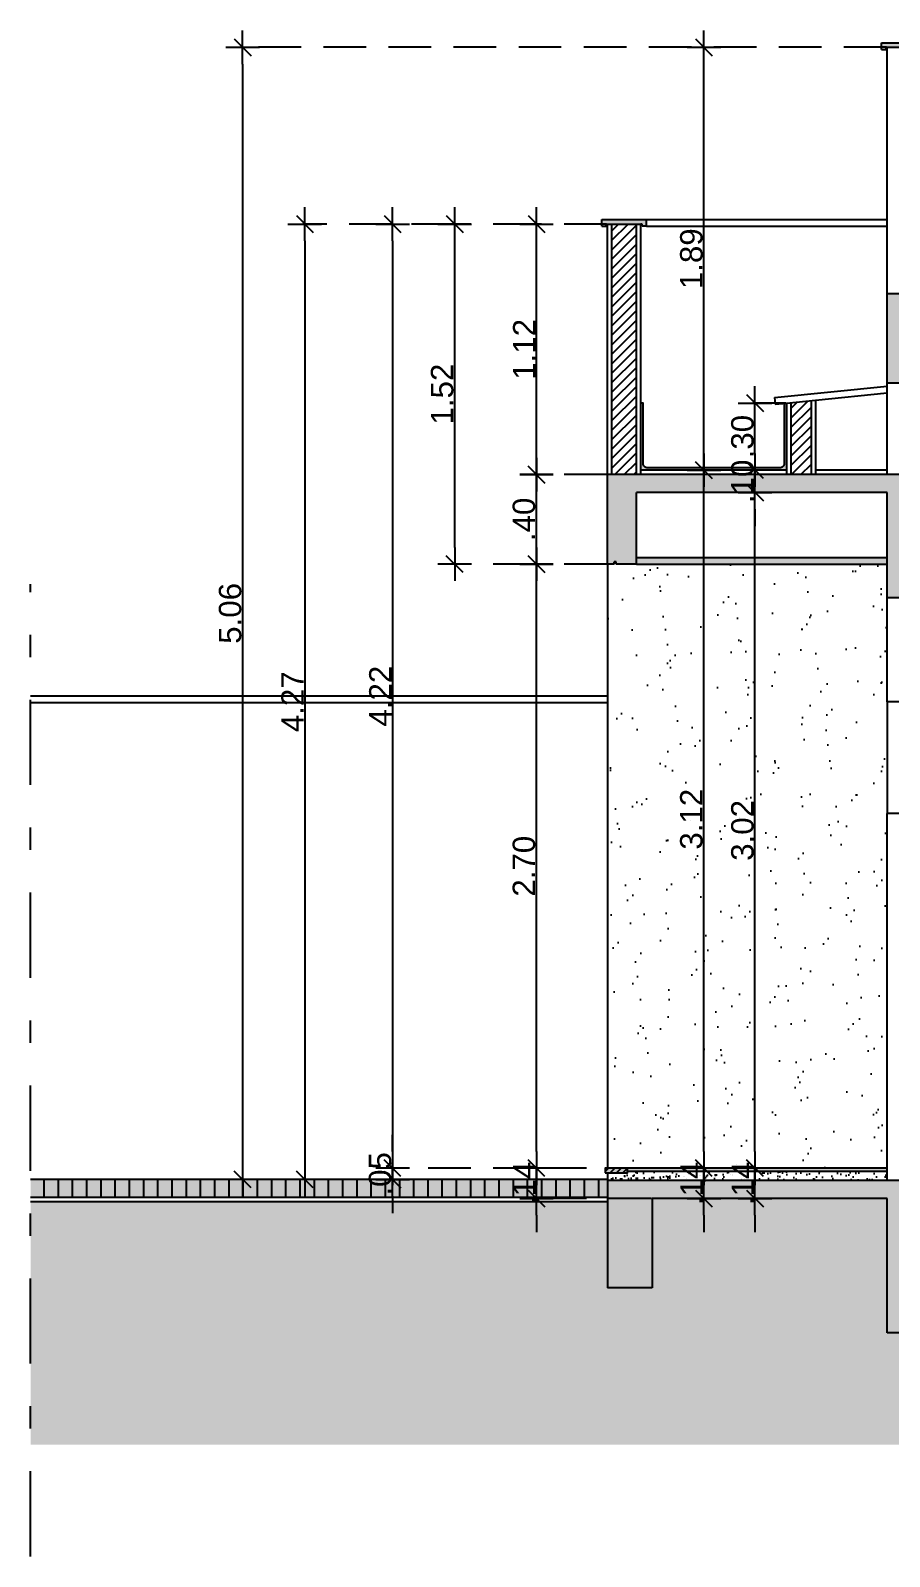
# Model space of a CAD drawing. Header units: millimetres. Extents: x 1999 to 2304, y 1614 to 1800.
# Drawn here: x 2084.84 to 2088.67, y 1614.48 to 1621.3 of the extents above; entities that cross this region are included whole.
import ezdxf

# ---------------------------------------------------------------- set-up
doc = ezdxf.new("R2010")
doc.units = ezdxf.units.MM
doc.header["$LTSCALE"] = 0.03
doc.header["$PDMODE"] = 34
doc.linetypes.add('DASHDOT', pattern=[25.4, 12.7, -6.35, 0, -6.35])
doc.linetypes.add('HIDDEN', pattern=[9.525, 6.35, -3.175])
for name, color, linetype in [('COTA', 250, 'Continuous'), ('PL09', 9, 'Continuous'), ('PL1', 1, 'Continuous'), ('PL2', 2, 'Continuous'), ('PL250', 250, 'Continuous'), ('PL251', 251, 'Continuous'), ('PL3', 3, 'Continuous'), ('PL4', 4, 'Continuous'), ('PL5', 5, 'Continuous'), ('PL6', 6, 'Continuous')]:
    doc.layers.add(name, color=color, linetype=linetype)
doc.styles.get("Standard").update_dxf_attribs({"font": 'arial.ttf'})
doc.dimstyles.new('TICK01', dxfattribs={"dimscale": 0, "dimtxt": 2, "dimasz": 1.5, "dimexe": 0.18, "dimexo": 0.06, "dimgap": 0.09, "dimtad": 1, "dimzin": 4, "dimdsep": 46, "dimtxsty": 'Standard', "dimblk": 'TICK1', "dimcen": 0.09, "dimclrd": 256, "dimclre": 256, "dimclrt": 4, "dimaunit": 1, "dimadec": 0, "dimazin": 0, "dimtfac": 1, "dimtix": 1, "dimtmove": 2, "dimatfit": 3, "dimldrblk": 'TICK1', "dimfxl": 1, "dimtolj": 1, "dimtzin": 12, "dimarcsym": 0})

# ---------------------------------------------------------------- blocks, each defined once
blk = doc.blocks.new('TICK1')
for p, q in [((0, 1), (0, -1)), ((-1, 0), (1, 0)), ((0.5, 0.5), (-0.5, -0.5))]:
    blk.add_line(p, q)
blk = doc.blocks.new('*D425')
at = {"layer": 'COTA', "lineweight": -2, "transparency": 16777216}
for p, q in [((2087.096, 1616.2942), (2087.096, 1616.3692)), ((2087.096, 1616.0842), (2087.096, 1616.2192)), ((2087.096, 1616.0092), (2087.096, 1615.9342))]:
    blk.add_line(p, q, dxfattribs=at)
at = {"layer": 'COTA', "linetype": 'HIDDEN', "lineweight": -2, "transparency": 16777216}
for p, q in [((2087.6095, 1616.2192), (2087.087, 1616.2192)), ((2087.6095, 1616.0842), (2087.087, 1616.0842))]:
    blk.add_line(p, q, dxfattribs=at)
at = {"layer": 'DEFPOINTS', "color": 0, "transparency": 16777216}
for p in [(2087.096, 1616.2192), (2087.6125, 1616.2192), (2087.6125, 1616.0842)]:
    blk.add_point(p, dxfattribs=at)
at = {"layer": 'COTA', "lineweight": -2, "transparency": 16777216, "xscale": 0.07499999999999994, "yscale": 0.07499999999999994, "zscale": 0.07499999999999994}
for p, rotation in [((2087.096, 1616.2192), 270), ((2087.096, 1616.0842), 90)]:
    blk.add_blockref('TICK1', p, dxfattribs=dict(at, rotation=rotation))
at = {"layer": 'COTA', "color": 4, "transparency": 16777216, "insert": (2087.0413, 1616.1517), "char_height": 0.1, "attachment_point": 5, "rotation": 90}
blk.add_mtext('\\A1;.14', dxfattribs=at)
blk = doc.blocks.new('*D426')
at = {"layer": 'COTA', "linetype": 'HIDDEN', "lineweight": -2, "transparency": 16777216}
for p, q in [((2087.4095, 1618.9192), (2087.087, 1618.9192)), ((2087.6095, 1616.2192), (2087.087, 1616.2192))]:
    blk.add_line(p, q, dxfattribs=at)
at = {"layer": 'COTA', "lineweight": -2, "transparency": 16777216}
blk.add_line((2087.096, 1616.2942), (2087.096, 1618.8442), dxfattribs=at)
at = {"layer": 'DEFPOINTS', "color": 0, "transparency": 16777216}
for p in [(2087.096, 1618.9192), (2087.4125, 1618.9192), (2087.6125, 1616.2192)]:
    blk.add_point(p, dxfattribs=at)
at = {"layer": 'COTA', "lineweight": -2, "transparency": 16777216, "xscale": 0.07499999999999994, "yscale": 0.07499999999999994, "zscale": 0.07499999999999994}
for p, rotation in [((2087.096, 1618.9192), 90), ((2087.096, 1616.2192), 270)]:
    blk.add_blockref('TICK1', p, dxfattribs=dict(at, rotation=rotation))
at = {"layer": 'COTA', "color": 4, "transparency": 16777216, "insert": (2087.0404, 1617.5692), "char_height": 0.1, "attachment_point": 5, "rotation": 90}
blk.add_mtext('\\A1;2.70', dxfattribs=at)
blk = doc.blocks.new('*D427')
at = {"layer": 'COTA', "linetype": 'HIDDEN', "lineweight": -2, "transparency": 16777216}
for p, q in [((2087.4095, 1619.3192), (2087.087, 1619.3192)), ((2087.4095, 1618.9192), (2087.087, 1618.9192))]:
    blk.add_line(p, q, dxfattribs=at)
at = {"layer": 'COTA', "lineweight": -2, "transparency": 16777216}
blk.add_line((2087.096, 1618.9942), (2087.096, 1619.2442), dxfattribs=at)
at = {"layer": 'DEFPOINTS', "color": 0, "transparency": 16777216}
for p in [(2087.096, 1619.3192), (2087.4125, 1619.3192), (2087.4125, 1618.9192)]:
    blk.add_point(p, dxfattribs=at)
at = {"layer": 'COTA', "lineweight": -2, "transparency": 16777216, "xscale": 0.07499999999999994, "yscale": 0.07499999999999994, "zscale": 0.07499999999999994}
for p, rotation in [((2087.096, 1619.3192), 90), ((2087.096, 1618.9192), 270)]:
    blk.add_blockref('TICK1', p, dxfattribs=dict(at, rotation=rotation))
at = {"layer": 'COTA', "color": 4, "transparency": 16777216, "insert": (2087.0404, 1619.1192), "char_height": 0.1, "attachment_point": 5, "rotation": 90}
blk.add_mtext('\\A1;.40', dxfattribs=at)
blk = doc.blocks.new('*D428')
at = {"layer": 'COTA', "linetype": 'HIDDEN', "lineweight": -2, "transparency": 16777216}
for p, q in [((2087.4095, 1620.4392), (2087.087, 1620.4392)), ((2087.4095, 1619.3192), (2087.087, 1619.3192))]:
    blk.add_line(p, q, dxfattribs=at)
at = {"layer": 'COTA', "lineweight": -2, "transparency": 16777216}
blk.add_line((2087.096, 1619.3942), (2087.096, 1620.3642), dxfattribs=at)
at = {"layer": 'DEFPOINTS', "color": 0, "transparency": 16777216}
for p in [(2087.096, 1620.4392), (2087.4125, 1620.4392), (2087.4125, 1619.3192)]:
    blk.add_point(p, dxfattribs=at)
at = {"layer": 'COTA', "lineweight": -2, "transparency": 16777216, "xscale": 0.07499999999999994, "yscale": 0.07499999999999994, "zscale": 0.07499999999999994}
for p, rotation in [((2087.096, 1620.4392), 90), ((2087.096, 1619.3192), 270)]:
    blk.add_blockref('TICK1', p, dxfattribs=dict(at, rotation=rotation))
at = {"layer": 'COTA', "color": 4, "transparency": 16777216, "insert": (2087.0413, 1619.8792), "char_height": 0.1, "attachment_point": 5, "rotation": 90}
blk.add_mtext('\\A1;1.12', dxfattribs=at)
blk = doc.blocks.new('*D429')
at = {"layer": 'COTA', "linetype": 'HIDDEN', "lineweight": -2, "transparency": 16777216}
for p, q in [((2087.093, 1620.4392), (2086.7217, 1620.4392)), ((2087.093, 1618.9192), (2086.7217, 1618.9192))]:
    blk.add_line(p, q, dxfattribs=at)
at = {"layer": 'COTA', "lineweight": -2, "transparency": 16777216}
blk.add_line((2086.7307, 1618.9942), (2086.7307, 1620.3642), dxfattribs=at)
at = {"layer": 'DEFPOINTS', "color": 0, "transparency": 16777216}
for p in [(2086.7307, 1620.4392), (2087.096, 1620.4392), (2087.096, 1618.9192)]:
    blk.add_point(p, dxfattribs=at)
at = {"layer": 'COTA', "lineweight": -2, "transparency": 16777216, "xscale": 0.07499999999999994, "yscale": 0.07499999999999994, "zscale": 0.07499999999999994}
for p, rotation in [((2086.7307, 1620.4392), 90), ((2086.7307, 1618.9192), 270)]:
    blk.add_blockref('TICK1', p, dxfattribs=dict(at, rotation=rotation))
at = {"layer": 'COTA', "color": 4, "transparency": 16777216, "insert": (2086.6751, 1619.6792), "char_height": 0.1, "attachment_point": 5, "rotation": 90}
blk.add_mtext('\\A1;1.52', dxfattribs=at)
blk = doc.blocks.new('*D430')
at = {"layer": 'COTA', "linetype": 'HIDDEN', "lineweight": -2, "transparency": 16777216}
for p, q in [((2086.7277, 1620.4392), (2086.4444, 1620.4392)), ((2087.093, 1616.2192), (2086.4444, 1616.2192))]:
    blk.add_line(p, q, dxfattribs=at)
at = {"layer": 'COTA', "lineweight": -2, "transparency": 16777216}
blk.add_line((2086.4534, 1620.3642), (2086.4534, 1616.2942), dxfattribs=at)
at = {"layer": 'DEFPOINTS', "color": 0, "transparency": 16777216}
for p in [(2086.7307, 1620.4392), (2086.4534, 1616.2192), (2087.096, 1616.2192)]:
    blk.add_point(p, dxfattribs=at)
at = {"layer": 'COTA', "lineweight": -2, "transparency": 16777216, "xscale": 0.07499999999999994, "yscale": 0.07499999999999994, "zscale": 0.07499999999999994}
for p, rotation in [((2086.4534, 1620.4392), 90), ((2086.4534, 1616.2192), 270)]:
    blk.add_blockref('TICK1', p, dxfattribs=dict(at, rotation=rotation))
at = {"layer": 'COTA', "color": 4, "transparency": 16777216, "insert": (2086.3987, 1618.3292), "char_height": 0.1, "attachment_point": 5, "rotation": 90}
blk.add_mtext('\\A1;4.22', dxfattribs=at)
blk = doc.blocks.new('*D431')
at = {"layer": 'COTA', "lineweight": -2, "transparency": 16777216}
for p, q in [((2086.4534, 1616.2942), (2086.4534, 1616.3692)), ((2086.4534, 1616.2192), (2086.4534, 1616.1692)), ((2086.4534, 1616.0942), (2086.4534, 1616.0192))]:
    blk.add_line(p, q, dxfattribs=at)
at = {"layer": 'COTA', "linetype": 'HIDDEN', "lineweight": -2, "transparency": 16777216}
for p, q in [((2087.093, 1616.2192), (2086.4444, 1616.2192)), ((2086.4564, 1616.1692), (2086.4624, 1616.1692))]:
    blk.add_line(p, q, dxfattribs=at)
at = {"layer": 'DEFPOINTS', "color": 0, "transparency": 16777216}
for p in [(2087.096, 1616.2192), (2086.4534, 1616.1692), (2086.4534, 1616.1692)]:
    blk.add_point(p, dxfattribs=at)
at = {"layer": 'COTA', "lineweight": -2, "transparency": 16777216, "xscale": 0.07499999999999994, "yscale": 0.07499999999999994, "zscale": 0.07499999999999994}
for p, rotation in [((2086.4534, 1616.2192), 270), ((2086.4534, 1616.1692), 90)]:
    blk.add_blockref('TICK1', p, dxfattribs=dict(at, rotation=rotation))
at = {"layer": 'COTA', "color": 4, "transparency": 16777216, "insert": (2086.3978, 1616.1942), "char_height": 0.1, "attachment_point": 5, "rotation": 90}
blk.add_mtext('\\A1;.05', dxfattribs=at)
blk = doc.blocks.new('*D432')
at = {"layer": 'COTA', "linetype": 'HIDDEN', "lineweight": -2, "transparency": 16777216}
for p, q in [((2086.4504, 1620.4392), (2086.0522, 1620.4392)), ((2086.4504, 1616.1692), (2086.0522, 1616.1692))]:
    blk.add_line(p, q, dxfattribs=at)
at = {"layer": 'COTA', "lineweight": -2, "transparency": 16777216}
blk.add_line((2086.0612, 1620.3642), (2086.0612, 1616.2442), dxfattribs=at)
at = {"layer": 'DEFPOINTS', "color": 0, "transparency": 16777216}
for p in [(2086.4534, 1620.4392), (2086.0612, 1616.1692), (2086.4534, 1616.1692)]:
    blk.add_point(p, dxfattribs=at)
at = {"layer": 'COTA', "lineweight": -2, "transparency": 16777216, "xscale": 0.07499999999999994, "yscale": 0.07499999999999994, "zscale": 0.07499999999999994}
for p, rotation in [((2086.0612, 1620.4392), 90), ((2086.0612, 1616.1692), 270)]:
    blk.add_blockref('TICK1', p, dxfattribs=dict(at, rotation=rotation))
at = {"layer": 'COTA', "color": 4, "transparency": 16777216, "insert": (2086.0065, 1618.3042), "char_height": 0.1, "attachment_point": 5, "rotation": 90}
blk.add_mtext('\\A1;4.27', dxfattribs=at)
blk = doc.blocks.new('*D433')
at = {"layer": 'COTA', "linetype": 'HIDDEN', "lineweight": -2, "transparency": 16777216}
for p, q in [((2088.6595, 1621.2292), (2085.7748, 1621.2292)), ((2086.0582, 1616.1692), (2085.7748, 1616.1692))]:
    blk.add_line(p, q, dxfattribs=at)
at = {"layer": 'COTA', "lineweight": -2, "transparency": 16777216}
blk.add_line((2085.7838, 1621.1542), (2085.7838, 1616.2442), dxfattribs=at)
at = {"layer": 'DEFPOINTS', "color": 0, "transparency": 16777216}
for p in [(2088.6625, 1621.2292), (2085.7838, 1616.1692), (2086.0612, 1616.1692)]:
    blk.add_point(p, dxfattribs=at)
at = {"layer": 'COTA', "lineweight": -2, "transparency": 16777216, "xscale": 0.07499999999999994, "yscale": 0.07499999999999994, "zscale": 0.07499999999999994}
for p, rotation in [((2085.7838, 1621.2292), 90), ((2085.7838, 1616.1692), 270)]:
    blk.add_blockref('TICK1', p, dxfattribs=dict(at, rotation=rotation))
at = {"layer": 'COTA', "color": 4, "transparency": 16777216, "insert": (2085.7282, 1618.6992), "char_height": 0.1, "attachment_point": 5, "rotation": 90}
blk.add_mtext('\\A1;5.06', dxfattribs=at)
blk = doc.blocks.new('*D434')
at = {"layer": 'COTA', "lineweight": -2, "transparency": 16777216}
for p, q in [((2088.0718, 1616.2942), (2088.0718, 1616.3692)), ((2088.0718, 1616.0842), (2088.0718, 1616.2192)), ((2088.0718, 1616.0092), (2088.0718, 1615.9342))]:
    blk.add_line(p, q, dxfattribs=at)
at = {"layer": 'COTA', "linetype": 'HIDDEN', "lineweight": -2, "transparency": 16777216}
for p, q in [((2088.6595, 1616.2192), (2088.0628, 1616.2192)), ((2088.6595, 1616.0842), (2088.0628, 1616.0842))]:
    blk.add_line(p, q, dxfattribs=at)
at = {"layer": 'DEFPOINTS', "color": 0, "transparency": 16777216}
for p in [(2088.0718, 1616.2192), (2088.6625, 1616.2192), (2088.6625, 1616.0842)]:
    blk.add_point(p, dxfattribs=at)
at = {"layer": 'COTA', "lineweight": -2, "transparency": 16777216, "xscale": 0.07499999999999994, "yscale": 0.07499999999999994, "zscale": 0.07499999999999994}
for p, rotation in [((2088.0718, 1616.2192), 270), ((2088.0718, 1616.0842), 90)]:
    blk.add_blockref('TICK1', p, dxfattribs=dict(at, rotation=rotation))
at = {"layer": 'COTA', "color": 4, "transparency": 16777216, "insert": (2088.0171, 1616.1517), "char_height": 0.1, "attachment_point": 5, "rotation": 90}
blk.add_mtext('\\A1;.14', dxfattribs=at)
blk = doc.blocks.new('*D435')
at = {"layer": 'COTA', "linetype": 'HIDDEN', "lineweight": -2, "transparency": 16777216}
for p, q in [((2088.0748, 1619.2392), (2088.0808, 1619.2392)), ((2088.6595, 1616.2192), (2088.0628, 1616.2192))]:
    blk.add_line(p, q, dxfattribs=at)
at = {"layer": 'COTA', "lineweight": -2, "transparency": 16777216}
blk.add_line((2088.0718, 1616.2942), (2088.0718, 1619.1642), dxfattribs=at)
at = {"layer": 'DEFPOINTS', "color": 0, "transparency": 16777216}
for p in [(2088.0718, 1619.2392), (2088.0718, 1619.2392), (2088.6625, 1616.2192)]:
    blk.add_point(p, dxfattribs=at)
at = {"layer": 'COTA', "lineweight": -2, "transparency": 16777216, "xscale": 0.07499999999999994, "yscale": 0.07499999999999994, "zscale": 0.07499999999999994}
for p, rotation in [((2088.0718, 1619.2392), 90), ((2088.0718, 1616.2192), 270)]:
    blk.add_blockref('TICK1', p, dxfattribs=dict(at, rotation=rotation))
at = {"layer": 'COTA', "color": 4, "transparency": 16777216, "insert": (2088.0162, 1617.7292), "char_height": 0.1, "attachment_point": 5, "rotation": 90}
blk.add_mtext('\\A1;3.02', dxfattribs=at)
blk = doc.blocks.new('*D436')
at = {"layer": 'COTA', "lineweight": -2, "transparency": 16777216}
for p, q in [((2088.0718, 1619.4142), (2088.0718, 1619.4892)), ((2088.0718, 1619.2392), (2088.0718, 1619.3392)), ((2088.0718, 1619.1642), (2088.0718, 1619.0892))]:
    blk.add_line(p, q, dxfattribs=at)
at = {"layer": 'COTA', "linetype": 'HIDDEN', "lineweight": -2, "transparency": 16777216}
for p, q in [((2088.0748, 1619.3392), (2088.0808, 1619.3392)), ((2088.0748, 1619.2392), (2088.0808, 1619.2392))]:
    blk.add_line(p, q, dxfattribs=at)
at = {"layer": 'DEFPOINTS', "color": 0, "transparency": 16777216}
for p in [(2088.0718, 1619.3392), (2088.0718, 1619.3392), (2088.0718, 1619.2392)]:
    blk.add_point(p, dxfattribs=at)
at = {"layer": 'COTA', "lineweight": -2, "transparency": 16777216, "xscale": 0.07499999999999994, "yscale": 0.07499999999999994, "zscale": 0.07499999999999994}
for p, rotation in [((2088.0718, 1619.3392), 270), ((2088.0718, 1619.2392), 90)]:
    blk.add_blockref('TICK1', p, dxfattribs=dict(at, rotation=rotation))
at = {"layer": 'COTA', "color": 4, "transparency": 16777216, "insert": (2088.0162, 1619.2892), "char_height": 0.1, "attachment_point": 5, "rotation": 90}
blk.add_mtext('\\A1;.10', dxfattribs=at)
blk = doc.blocks.new('*D437')
at = {"layer": 'COTA', "linetype": 'HIDDEN', "lineweight": -2, "transparency": 16777216}
for p, q in [((2088.2095, 1619.6392), (2088.0628, 1619.6392)), ((2088.0748, 1619.3392), (2088.0808, 1619.3392))]:
    blk.add_line(p, q, dxfattribs=at)
at = {"layer": 'COTA', "lineweight": -2, "transparency": 16777216}
blk.add_line((2088.0718, 1619.4142), (2088.0718, 1619.5642), dxfattribs=at)
at = {"layer": 'DEFPOINTS', "color": 0, "transparency": 16777216}
for p in [(2088.0718, 1619.6392), (2088.2125, 1619.6392), (2088.0718, 1619.3392)]:
    blk.add_point(p, dxfattribs=at)
at = {"layer": 'COTA', "lineweight": -2, "transparency": 16777216, "xscale": 0.07499999999999994, "yscale": 0.07499999999999994, "zscale": 0.07499999999999994}
for p, rotation in [((2088.0718, 1619.6392), 90), ((2088.0718, 1619.3392), 270)]:
    blk.add_blockref('TICK1', p, dxfattribs=dict(at, rotation=rotation))
at = {"layer": 'COTA', "color": 4, "transparency": 16777216, "insert": (2088.0162, 1619.4892), "char_height": 0.1, "attachment_point": 5, "rotation": 90}
blk.add_mtext('\\A1;.30', dxfattribs=at)
blk = doc.blocks.new('*D438')
at = {"layer": 'COTA', "lineweight": -2, "transparency": 16777216}
for p, q in [((2087.8437, 1616.2942), (2087.8437, 1616.3692)), ((2087.8437, 1616.0842), (2087.8437, 1616.2192)), ((2087.8437, 1616.0092), (2087.8437, 1615.9342))]:
    blk.add_line(p, q, dxfattribs=at)
at = {"layer": 'COTA', "linetype": 'HIDDEN', "lineweight": -2, "transparency": 16777216}
for p, q in [((2088.0795, 1616.2192), (2087.8347, 1616.2192)), ((2088.0688, 1616.0842), (2087.8347, 1616.0842))]:
    blk.add_line(p, q, dxfattribs=at)
at = {"layer": 'DEFPOINTS', "color": 0, "transparency": 16777216}
for p in [(2087.8437, 1616.2192), (2088.0825, 1616.2192), (2088.0718, 1616.0842)]:
    blk.add_point(p, dxfattribs=at)
at = {"layer": 'COTA', "lineweight": -2, "transparency": 16777216, "xscale": 0.07499999999999994, "yscale": 0.07499999999999994, "zscale": 0.07499999999999994}
for p, rotation in [((2087.8437, 1616.2192), 270), ((2087.8437, 1616.0842), 90)]:
    blk.add_blockref('TICK1', p, dxfattribs=dict(at, rotation=rotation))
at = {"layer": 'COTA', "color": 4, "transparency": 16777216, "insert": (2087.789, 1616.1517), "char_height": 0.1, "attachment_point": 5, "rotation": 90}
blk.add_mtext('\\A1;.14', dxfattribs=at)
blk = doc.blocks.new('*D439')
at = {"layer": 'COTA', "linetype": 'HIDDEN', "lineweight": -2, "transparency": 16777216}
for p, q in [((2087.8467, 1619.3392), (2087.8527, 1619.3392)), ((2088.0795, 1616.2192), (2087.8347, 1616.2192))]:
    blk.add_line(p, q, dxfattribs=at)
at = {"layer": 'COTA', "lineweight": -2, "transparency": 16777216}
blk.add_line((2087.8437, 1616.2942), (2087.8437, 1619.2642), dxfattribs=at)
at = {"layer": 'DEFPOINTS', "color": 0, "transparency": 16777216}
for p in [(2087.8437, 1619.3392), (2087.8437, 1619.3392), (2088.0825, 1616.2192)]:
    blk.add_point(p, dxfattribs=at)
at = {"layer": 'COTA', "lineweight": -2, "transparency": 16777216, "xscale": 0.07499999999999994, "yscale": 0.07499999999999994, "zscale": 0.07499999999999994}
for p, rotation in [((2087.8437, 1619.3392), 90), ((2087.8437, 1616.2192), 270)]:
    blk.add_blockref('TICK1', p, dxfattribs=dict(at, rotation=rotation))
at = {"layer": 'COTA', "color": 4, "transparency": 16777216, "insert": (2087.7881, 1617.7792), "char_height": 0.1, "attachment_point": 5, "rotation": 90}
blk.add_mtext('\\A1;3.12', dxfattribs=at)
blk = doc.blocks.new('*D440')
at = {"layer": 'COTA', "linetype": 'HIDDEN', "lineweight": -2, "transparency": 16777216}
for p, q in [((2088.6595, 1621.2292), (2087.8347, 1621.2292)), ((2087.8467, 1619.3392), (2087.8527, 1619.3392))]:
    blk.add_line(p, q, dxfattribs=at)
at = {"layer": 'COTA', "lineweight": -2, "transparency": 16777216}
blk.add_line((2087.8437, 1619.4142), (2087.8437, 1621.1542), dxfattribs=at)
at = {"layer": 'DEFPOINTS', "color": 0, "transparency": 16777216}
for p in [(2087.8437, 1621.2292), (2088.6625, 1621.2292), (2087.8437, 1619.3392)]:
    blk.add_point(p, dxfattribs=at)
at = {"layer": 'COTA', "lineweight": -2, "transparency": 16777216, "xscale": 0.07499999999999994, "yscale": 0.07499999999999994, "zscale": 0.07499999999999994}
for p, rotation in [((2087.8437, 1621.2292), 90), ((2087.8437, 1619.3392), 270)]:
    blk.add_blockref('TICK1', p, dxfattribs=dict(at, rotation=rotation))
at = {"layer": 'COTA', "color": 4, "transparency": 16777216, "insert": (2087.7881, 1620.2842), "char_height": 0.1, "attachment_point": 5, "rotation": 90}
blk.add_mtext('\\A1;1.89', dxfattribs=at)

msp = doc.modelspace()

# ---------------------------------------------------------------- hatches: boundary and pattern name
at = {"layer": 'PL09'}
h = msp.add_hatch(color=256, dxfattribs=at)
h.dxf.hatch_style = 1
h.paths.add_polyline_path([(2088.8375, 1621.2492), (2088.6375, 1621.2492), (2088.6375, 1621.2192), (2088.6575, 1621.2192), (2088.6575, 1621.2292), (2088.6625, 1621.2292), (2088.8125, 1621.2292), (2088.8175, 1621.2292), (2088.8175, 1621.2192), (2088.8375, 1621.2192)])
h = msp.add_hatch(color=256, dxfattribs=at)
h.dxf.hatch_style = 1
h.paths.add_polyline_path([(2087.5875, 1620.4592), (2087.3875, 1620.4592), (2087.3875, 1620.4292), (2087.4075, 1620.4292), (2087.4075, 1620.4392), (2087.4125, 1620.4392), (2087.5625, 1620.4392), (2087.5675, 1620.4392), (2087.5675, 1620.4292), (2087.5875, 1620.4292)])
h = msp.add_hatch(color=256, dxfattribs=at)
h.dxf.hatch_style = 1
h.paths.add_polyline_path([(2088.6625, 1618.9492), (2087.5425, 1618.9492), (2087.5425, 1618.9192), (2088.6625, 1618.9192)])
h = msp.add_hatch(color=256, dxfattribs=at)
h.dxf.hatch_style = 1
h.paths.add_polyline_path([(2087.5025, 1616.2192), (2087.4025, 1616.2192), (2087.4025, 1616.1992), (2087.5025, 1616.1992)])
h = msp.add_hatch(color=256, dxfattribs=at)
h.dxf.hatch_style = 1
h.paths.add_polyline_path([(2088.6625, 1616.2192), (2087.5025, 1616.2192), (2087.5025, 1616.2042), (2088.6625, 1616.2042)])
h = msp.add_hatch(color=256, dxfattribs=at)
h.dxf.hatch_style = 1
h.paths.add_polyline_path([(2087.4125, 1616.1692), (2084.8365, 1616.1692), (2084.8365, 1616.0892), (2087.4125, 1616.0892)])
at = {"layer": 'PL2'}
h = msp.add_hatch(dxfattribs=at)
h.set_pattern_fill('_USER', color=251, scale=0.03, angle=45, pattern_type=0)
h.set_pattern_definition([(45, (-38.165234, -22.75789), (-0.02121320344, 0.02121320344), [])])
h.paths.add_polyline_path([(2087.5425, 1620.4392), (2087.4325, 1620.4392), (2087.4325, 1619.3192), (2087.5425, 1619.3192)])
h = msp.add_hatch(color=251, dxfattribs=at)
h.dxf.hatch_style = 1
h.paths.add_polyline_path([(2087.5725, 1619.6392), (2087.5625, 1619.6392), (2087.5625, 1619.3392), (2088.2125, 1619.3392), (2088.2125, 1619.6392), (2088.2025, 1619.6382), (2088.2025, 1619.3692, -0.414214), (2088.1825, 1619.3492), (2087.5925, 1619.3492, -0.414214), (2087.5725, 1619.3692)])
h = msp.add_hatch(dxfattribs=at)
h.set_pattern_fill('_USER', color=251, scale=0.03, angle=45, pattern_type=0)
h.set_pattern_definition([(45, (-38.165234, -21.25554), (-0.02121320344, 0.02121320344), [])])
h.paths.add_polyline_path([(2088.3225, 1619.6502), (2088.2325, 1619.6412), (2088.2325, 1619.3192), (2088.3225, 1619.3192)])
at = {"layer": 'PL251'}
h = msp.add_hatch(dxfattribs=at)
h.set_pattern_fill('AR-CONC', color=256, scale=0.0008)
h.set_pattern_definition([(50, (-38.16523, -21.25554), (0.145747735, -0.0127512684), [0.01524, -0.16764]), (355, (-38.16523, -21.25554), (-0.028194737, 0.152845476), [0.012192, -0.134112467]), (100.451445, (-38.15309, -21.2566), (0.117552998, 0.1400942015), [0.012952007, -0.142472196]), (46.1842, (-38.16523, -21.2149), (0.216863233, -0.033633862), [0.02286, -0.25146]), (96.635558, (-38.14716, -21.2177), (0.189923307, 0.1979409), [0.019428019, -0.213708487]), (351.184151, (-38.16523, -21.2149), (0.189923307, 0.1979409), [0.018287974, -0.201167786]), (21, (-38.14491, -21.22506), (0.121291513, -0.0818121585), [0.01524, -0.16764]), (326, (-38.14491, -21.22506), (0.049441623, 0.147350373), [0.012192, -0.134112]), (71.451445, (-38.1348, -21.23188), (0.1707331354, 0.065538215), [0.012952007, -0.14247195]), (37.5, (-38.165234, -21.25554), (0.0024708826, 0.0676440311), [0, -0.1324864, 0, -0.136144, 0, -0.13462]), (7.5, (-38.165234, -21.25554), (0.05345573, 0.0801444599), [0, -0.0776224, 0, -0.1294384, 0, -0.051308]), (327.5, (-38.21055, -21.25554), (0.1084724761, -0.0045829952), [0, -0.0508, 0, -0.158496, 0, -0.210312]), (317.5, (-38.23087, -21.25554), (0.118503345, 0.0203411928), [0, -0.06604, 0, -0.1052576, 0, -0.149352])])
h.paths.add_polyline_path([(2088.8125, 1620.0492), (2092.6425, 1620.0492), (2092.6425, 1619.7292), (2092.7925, 1619.7292), (2092.7925, 1620.1292), (2088.6625, 1620.1292), (2088.6625, 1619.7292), (2088.8125, 1619.7292)])
h = msp.add_hatch(dxfattribs=at)
h.set_pattern_fill('AR-CONC', color=256, scale=0.0008)
h.set_pattern_definition([(50, (-6.475, -22.75789), (0.145747735, -0.0127512684), [0.01524, -0.16764]), (355, (-6.475, -22.75789), (-0.028194737, 0.152845476), [0.012192, -0.134112467]), (100.451445, (-6.46285, -22.75895), (0.117552998, 0.1400942015), [0.012952007, -0.142472196]), (46.1842, (-6.475, -22.71725), (0.216863233, -0.033633862), [0.02286, -0.25146]), (96.635558, (-6.45692, -22.72005), (0.189923307, 0.1979409), [0.019428019, -0.213708487]), (351.184151, (-6.475, -22.71725), (0.189923307, 0.1979409), [0.018287974, -0.201167786]), (21, (-6.45467, -22.72741), (0.121291513, -0.0818121585), [0.01524, -0.16764]), (326, (-6.45467, -22.72741), (0.049441623, 0.147350373), [0.012192, -0.134112]), (71.451445, (-6.44457, -22.73423), (0.1707331354, 0.065538215), [0.012952007, -0.14247195]), (37.5, (-6.474995, -22.75789), (0.0024708826, 0.0676440311), [0, -0.1324864, 0, -0.136144, 0, -0.13462]), (7.5, (-6.474995, -22.75789), (0.05345573, 0.0801444599), [0, -0.0776224, 0, -0.1294384, 0, -0.051308]), (327.5, (-6.52031, -22.75789), (0.1084724761, -0.0045829952), [0, -0.0508, 0, -0.158496, 0, -0.210312]), (317.5, (-6.54063, -22.75789), (0.118503345, 0.0203411928), [0, -0.06604, 0, -0.1052576, 0, -0.149352])])
h.paths.add_polyline_path([(2087.4525, 1618.9292), (2087.4525, 1618.9192), (2087.5425, 1618.9192), (2087.5425, 1619.2392), (2088.6625, 1619.2392), (2088.6625, 1618.7692), (2088.8125, 1618.7692), (2088.8125, 1619.2392), (2092.6425, 1619.2392), (2092.6425, 1618.7692), (2092.7925, 1618.7692), (2092.7925, 1619.2392), (2095.0725, 1619.2392), (2095.0725, 1618.8692), (2095.2225, 1618.8692), (2095.2225, 1619.2392), (2097.5725, 1619.2392), (2097.5725, 1618.7692), (2097.7025, 1618.7692), (2097.7025, 1619.2392), (2101.4965, 1619.2392), (2101.4965, 1618.7692), (2101.6265, 1618.7692), (2101.6265, 1619.2392), (2105.0045, 1619.2392), (2105.0045, 1618.8192), (2105.1545, 1618.8192), (2105.1545, 1619.2392), (2106.3488, 1619.2392), (2106.3488, 1619.0192), (2106.5488, 1619.0192), (2106.5488, 1619.3192), (2087.4125, 1619.3192), (2087.4125, 1618.9192), (2087.4425, 1618.9192), (2087.4425, 1618.9292)])
h = msp.add_hatch(dxfattribs=at)
h.set_pattern_fill('AR-SAND', color=256, scale=0.005, angle=270)
h.paths.add_polyline_path([(2088.6625, 1618.9192), (2087.4125, 1618.9192), (2087.4125, 1616.2192), (2088.6625, 1616.2192)])
h = msp.add_hatch(dxfattribs=at)
h.set_pattern_fill('AR-SAND', color=256, scale=0.001, angle=45)
h.set_pattern_definition([(82.5, (-6.474995, -22.75789), (-0.0357381349, 0.0334753489), [0, -0.038608, 0, -0.04318, 0, -0.041275]), (52.5, (-6.474995, -22.75789), (-0.0189010928, 0.0824732851), [0, -0.020828, 0, -0.034798, 0, -0.013335]), (12.5, (-6.497086, -22.77998), (0.0558299826, 0.0560332312), [0, -0.0127, 0, -0.04572, 0, -0.05969]), (2.5, (-6.497086, -22.77998), (0.038228111, 0.0697550782), [0, -0.00635, 0, -0.029972, 0, -0.03429])])
h.paths.add_polyline_path([(2088.6625, 1616.2042), (2087.5025, 1616.2042), (2087.5025, 1616.1992), (2087.4125, 1616.1992), (2087.4125, 1616.1642), (2088.6625, 1616.1642)])
h = msp.add_hatch(dxfattribs=at)
h.set_pattern_fill('ANSI31', color=256, scale=0.02, angle=45)
h.set_pattern_definition([(90, (-6.474995, -24.862076), (-0.0635, 7e-18), [])])
h.paths.add_polyline_path([(2087.4125, 1616.1692), (2084.8365, 1616.1692), (2084.8365, 1616.0892), (2087.4125, 1616.0892)])
h = msp.add_hatch(dxfattribs=at)
h.set_pattern_fill('AR-CONC', color=256, scale=0.0008)
h.set_pattern_definition([(50, (-6.475, -24.86208), (0.145747735, -0.0127512684), [0.01524, -0.16764]), (355, (-6.475, -24.86208), (-0.028194737, 0.152845476), [0.012192, -0.134112467]), (100.451445, (-6.46285, -24.86314), (0.117552998, 0.1400942015), [0.012952007, -0.142472196]), (46.1842, (-6.475, -24.82144), (0.216863233, -0.033633862), [0.02286, -0.25146]), (96.635558, (-6.45692, -24.82424), (0.189923307, 0.1979409), [0.019428019, -0.213708487]), (351.184151, (-6.475, -24.82144), (0.189923307, 0.1979409), [0.018287974, -0.201167786]), (21, (-6.45467, -24.8316), (0.121291513, -0.0818121585), [0.01524, -0.16764]), (326, (-6.45467, -24.8316), (0.049441623, 0.147350373), [0.012192, -0.134112]), (71.451445, (-6.44457, -24.83841), (0.1707331354, 0.065538215), [0.012952007, -0.14247195]), (37.5, (-6.474995, -24.862076), (0.0024708826, 0.0676440311), [0, -0.1324864, 0, -0.136144, 0, -0.13462]), (7.5, (-6.474995, -24.862076), (0.05345573, 0.0801444599), [0, -0.0776224, 0, -0.1294384, 0, -0.051308]), (327.5, (-6.52031, -24.862076), (0.1084724761, -0.0045829952), [0, -0.0508, 0, -0.158496, 0, -0.210312]), (317.5, (-6.54063, -24.86208), (0.118503345, 0.0203411928), [0, -0.06604, 0, -0.1052576, 0, -0.149352])])
h.paths.add_polyline_path([(2097.7275, 1616.0842), (2101.4515, 1616.0842), (2101.4515, 1615.4842), (2101.6515, 1615.4842), (2101.6515, 1616.0842), (2104.7765, 1616.0842), (2104.7765, 1615.4842), (2105.1545, 1615.4842), (2105.1545, 1615.919), (2106.2545, 1615.8835), (2106.2545, 1616.0351), (2105.1545, 1616.0698), (2105.1545, 1616.1642), (2087.4125, 1616.1642), (2087.4125, 1616.0692), (2087.4125, 1615.6842), (2087.6125, 1615.6842), (2087.6125, 1616.0842), (2088.6625, 1616.0842), (2088.6625, 1615.4842), (2088.8625, 1615.4842), (2088.8625, 1616.0842), (2091.3675, 1616.0842), (2091.3675, 1615.4842), (2091.5675, 1615.4842), (2091.5675, 1616.0842), (2092.6175, 1616.0842), (2092.6175, 1615.4842), (2092.8175, 1615.4842), (2092.8175, 1616.0842), (2095.0475, 1616.0842), (2095.0475, 1615.4842), (2095.2475, 1615.4842), (2095.2475, 1616.0842), (2097.5275, 1616.0842), (2097.5275, 1615.4842), (2097.7275, 1615.4842)])
h = msp.add_hatch(dxfattribs=at)
h.set_pattern_fill('EARTH', color=256, scale=0.03, angle=45)
h.set_pattern_definition([(45, (-6.475, -24.86208), (0, 0.269407684), [0.1905, -0.1905]), (45, (-6.5255, -24.81156), (0, 0.269407684), [0.1905, -0.1905]), (45, (-6.57602, -24.76105), (0, 0.269407684), [0.1905, -0.1905]), (135, (-6.57602, -24.72737), (-0.269407684, 0), [0.1905, -0.1905]), (135, (-6.5255, -24.67686), (-0.269407684, 0), [0.1905, -0.1905]), (135, (-6.475, -24.62634), (-0.269407684, 0), [0.1905, -0.1905])])
h.paths.add_polyline_path([(2111.4725, 1615.7345), (2110.3725, 1615.7345), (2110.3725, 1615.8845), (2106.3545, 1615.8845), (2106.3545, 1615.8835), (2106.2545, 1615.8835), (2105.1545, 1615.919), (2105.1545, 1615.4842), (2104.7765, 1615.4842), (2104.7765, 1616.0842), (2101.6515, 1616.0842), (2101.6515, 1615.4842), (2101.4515, 1615.4842), (2101.4515, 1616.0842), (2097.7275, 1616.0842), (2097.7275, 1615.4842), (2097.5275, 1615.4842), (2097.5275, 1616.0842), (2095.2475, 1616.0842), (2095.2475, 1615.4842), (2095.0475, 1615.4842), (2095.0475, 1616.0842), (2092.8175, 1616.0842), (2092.8175, 1615.4842), (2092.6175, 1615.4842), (2092.6175, 1616.0842), (2091.5675, 1616.0842), (2091.5675, 1615.4842), (2091.3675, 1615.4842), (2091.3675, 1616.0842), (2088.8625, 1616.0842), (2088.8625, 1615.4842), (2088.6625, 1615.4842), (2088.6625, 1616.0842), (2087.6125, 1616.0842), (2087.6125, 1615.6842), (2087.4125, 1615.6842), (2087.4125, 1616.0692), (2084.8365, 1616.0692), (2084.8365, 1614.9842), (2111.4725, 1614.9842)])
at = {"layer": 'PL6'}
h = msp.add_hatch(dxfattribs=at)
h.set_pattern_fill('_USER', color=256, scale=0.02, angle=45, pattern_type=0)
h.set_pattern_definition([(45, (-6.474995, -24.842076), (-0.01414213562, 0.01414213562), [])])
h.paths.add_polyline_path([(2087.5025, 1616.2192), (2087.4025, 1616.2192), (2087.4025, 1616.1992), (2087.5025, 1616.1992)])

# ---------------------------------------------------------------- linework, layer by layer
at = {"color": 5, "linetype": 'DASHDOT'}
msp.add_line((2084.8365, 1614.4842), (2084.8365, 1618.8292), dxfattribs=at)
at = {"layer": 'PL1'}
for p, q in [((2087.4125, 1616.0692), (2084.8365, 1616.0692)), ((2087.4125, 1616.0692), (2087.4125, 1615.6842)), ((2088.6625, 1616.0842), (2087.6125, 1616.0842)), ((2087.6125, 1616.0842), (2087.6125, 1615.6842)), ((2088.6625, 1615.4842), (2088.6625, 1616.0842)), ((2087.6125, 1615.6842), (2087.4125, 1615.6842)), ((2088.8625, 1615.4842), (2088.6625, 1615.4842))]:
    msp.add_line(p, q, dxfattribs=at)
at = {"layer": 'PL2'}
for p, q in [((2088.6625, 1619.3192), (2088.6625, 1621.2292)), ((2088.6625, 1621.2292), (2088.8125, 1621.2292)), ((2087.4125, 1618.9192), (2087.4125, 1620.4392)), ((2087.4125, 1620.4392), (2087.5625, 1620.4392)), ((2087.5625, 1619.3192), (2087.5625, 1620.4392)), ((2088.6625, 1620.1292), (2092.7925, 1620.1292)), ((2088.6625, 1619.7292), (2088.8125, 1619.7292)), ((2088.2125, 1619.6392), (2088.3425, 1619.6522)), ((2088.2125, 1619.6392), (2088.2125, 1619.3192)), ((2088.3425, 1619.6522), (2088.3425, 1619.3192)), ((2106.5488, 1619.3192), (2087.4125, 1619.3192)), ((2088.2125, 1619.3392), (2087.5625, 1619.3392)), ((2088.6625, 1619.3392), (2088.3425, 1619.3392)), ((2087.5425, 1618.9192), (2087.5425, 1619.2392)), ((2088.6625, 1619.2392), (2087.5425, 1619.2392)), ((2088.6625, 1618.3042), (2088.6625, 1619.2392)), ((2087.4425, 1618.9192), (2087.4125, 1618.9192)), ((2087.4425, 1618.9192), (2087.4425, 1618.9292)), ((2087.4525, 1618.9292), (2087.4425, 1618.9292)), ((2087.4525, 1618.9192), (2087.4525, 1618.9292)), ((2087.5425, 1618.9192), (2087.4525, 1618.9192)), ((2088.8125, 1618.7692), (2088.6625, 1618.7692)), ((2088.8125, 1618.3042), (2088.6625, 1618.3042)), ((2088.6625, 1616.1642), (2088.6625, 1617.8042)), ((2088.8125, 1617.8042), (2088.6625, 1617.8042)), ((2088.6625, 1616.2042), (2087.5025, 1616.2042)), ((2087.4125, 1616.1992), (2087.4125, 1616.0692)), ((2105.1545, 1616.1642), (2087.4125, 1616.1642)), ((2087.4125, 1616.0892), (2084.8365, 1616.0892))]:
    msp.add_line(p, q, dxfattribs=at)
at = {"layer": 'PL2', "color": 6}
for p, q in [((2087.4325, 1619.3192), (2087.4325, 1620.4392)), ((2087.5425, 1619.3192), (2087.5425, 1620.4392)), ((2088.2325, 1619.6412), (2088.2325, 1619.3192)), ((2088.3225, 1619.6502), (2088.3225, 1619.3192))]:
    msp.add_line(p, q, dxfattribs=at)
at = {"layer": 'PL250'}
for p, q in [((2087.4125, 1618.3292), (2084.8365, 1618.3292)), ((2087.4125, 1618.2992), (2084.8365, 1618.2992))]:
    msp.add_line(p, q, dxfattribs=at)
at = {"layer": 'PL3'}
for p, q in [((2088.6375, 1621.2492), (2088.8375, 1621.2492)), ((2088.6375, 1621.2192), (2088.6375, 1621.2492)), ((2088.6375, 1621.2192), (2088.6575, 1621.2192)), ((2088.6575, 1621.2292), (2088.6625, 1621.2292)), ((2088.6575, 1621.2192), (2088.6575, 1621.2292)), ((2087.3875, 1620.4592), (2087.5875, 1620.4592)), ((2087.3875, 1620.4292), (2087.3875, 1620.4592)), ((2087.4075, 1620.4392), (2087.4125, 1620.4392)), ((2087.4075, 1620.4292), (2087.4075, 1620.4392)), ((2087.5675, 1620.4392), (2087.5625, 1620.4392)), ((2087.5675, 1620.4292), (2087.5675, 1620.4392)), ((2087.5875, 1620.4292), (2087.5875, 1620.4592)), ((2087.3875, 1620.4292), (2087.4075, 1620.4292)), ((2087.5875, 1620.4292), (2087.5675, 1620.4292)), ((2088.1595, 1619.664), (2088.6625, 1619.7143)), ((2088.3425, 1619.6522), (2088.6625, 1619.6842)), ((2088.1595, 1619.664), (2088.1625, 1619.6342)), ((2088.1625, 1619.6342), (2088.2125, 1619.6392)), ((2087.5425, 1618.9492), (2088.6625, 1618.9492)), ((2087.5425, 1618.9192), (2088.6625, 1618.9192)), ((2088.6625, 1616.2192), (2087.5025, 1616.2192)), ((2087.4125, 1616.1692), (2084.8365, 1616.1692))]:
    msp.add_line(p, q, dxfattribs=at)
msp.add_lwpolyline([(2088.2025, 1619.6382), (2088.2025, 1619.3692, -0.414214), (2088.1825, 1619.3492), (2087.5925, 1619.3492, -0.414214), (2087.5725, 1619.3692), (2087.5725, 1619.6392), (2087.5625, 1619.6392)], format="xyb", dxfattribs=at)
msp.add_lwpolyline([(2087.4025, 1616.1992), (2087.5025, 1616.1992), (2087.5025, 1616.2192), (2087.4025, 1616.2192)], close=True, dxfattribs=at)
at = {"layer": 'PL4'}
msp.add_line((2088.6625, 1618.3042), (2088.6625, 1617.8042), dxfattribs=at)
at = {"layer": 'PL5'}
msp.add_line((2087.4125, 1618.9192), (2087.4125, 1616.2192), dxfattribs=at)
at = {"layer": 'PL6'}
for p, q in [((2087.5875, 1620.4592), (2088.6625, 1620.4592)), ((2087.5875, 1620.4292), (2088.6625, 1620.4292))]:
    msp.add_line(p, q, dxfattribs=at)

# ---------------------------------------------------------------- dimensions: what is measured, and where the dimension line sits
at = {"layer": 'COTA'}
for base, p1, p2, picture, middle in [((2085.7838, 1616.1692), (2088.6625, 1621.2292), (2086.0612, 1616.1692), '*D433', (2085.7282, 1618.6992)), ((2087.8437, 1621.2292), (2087.8437, 1619.3392), (2088.6625, 1621.2292), '*D440', (2087.7881, 1620.2842)), ((2086.0612, 1616.1692), (2086.4534, 1620.4392), (2086.4534, 1616.1692), '*D432', (2086.0065, 1618.3042)), ((2086.4534, 1616.2192), (2086.7307, 1620.4392), (2087.096, 1616.2192), '*D430', (2086.3987, 1618.3292)), ((2086.7307, 1620.4392), (2087.096, 1618.9192), (2087.096, 1620.4392), '*D429', (2086.6751, 1619.6792)), ((2087.096, 1620.4392), (2087.4125, 1619.3192), (2087.4125, 1620.4392), '*D428', (2087.0413, 1619.8792)), ((2088.0718, 1619.6392), (2088.0718, 1619.3392), (2088.2125, 1619.6392), '*D437', (2088.0162, 1619.4892)), ((2088.0718, 1619.3392), (2088.0718, 1619.2392), (2088.0718, 1619.3392), '*D436', (2088.0162, 1619.2892)), ((2087.8437, 1619.3392), (2088.0825, 1616.2192), (2087.8437, 1619.3392), '*D439', (2087.7881, 1617.7792)), ((2087.096, 1619.3192), (2087.4125, 1618.9192), (2087.4125, 1619.3192), '*D427', (2087.0404, 1619.1192)), ((2088.0718, 1619.2392), (2088.6625, 1616.2192), (2088.0718, 1619.2392), '*D435', (2088.0162, 1617.7292)), ((2087.096, 1618.9192), (2087.6125, 1616.2192), (2087.4125, 1618.9192), '*D426', (2087.0404, 1617.5692)), ((2086.4534, 1616.1692), (2087.096, 1616.2192), (2086.4534, 1616.1692), '*D431', (2086.3978, 1616.1942)), ((2087.0959886347, 1616.2191654724), (2087.6124860884, 1616.0841654724), (2087.6124860884, 1616.2191654724), '*D425', (2087.0412839962, 1616.1516654724)), ((2087.8436760137, 1616.2191654724), (2088.07180131, 1616.0841654724), (2088.0824860884, 1616.2191654724), '*D438', (2087.7889713752, 1616.1516654724)), ((2088.07180131, 1616.2191654724), (2088.6624860884, 1616.0841654724), (2088.6624860884, 1616.2191654724), '*D434', (2088.0170966715, 1616.1516654724))]:
    dim = msp.add_linear_dim(base=base, p1=p1, p2=p2, angle=90, dimstyle='TICK01', override={"dimscale": 0.05}, dxfattribs=at)
    dim.commit()
    dim.dimension.update_dxf_attribs({"geometry": picture, "text_midpoint": middle})

doc.saveas('drawing.dxf')
